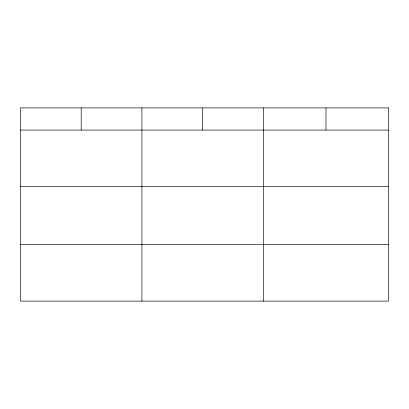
<?xml version="1.0" encoding="UTF-8"?>
<svg xmlns="http://www.w3.org/2000/svg" width="409" height="409" viewBox="0 0 409 409"><rect width="100%" height="100%" fill="white"/><g stroke="black" fill="none" stroke-linecap="round" stroke-linejoin="round"><path stroke-width="0.61" d="M20.45 130.077L388.55 130.077M20.45 186.519L388.55 186.519M20.45 244.669L388.55 244.669M325.973 107.894L325.973 130.077M263.396 107.894L263.396 301.106M202.659 107.894L202.659 130.077M141.923 107.894L141.923 301.106M81.187 107.894L81.187 130.077M388.55 107.894L20.45 107.894L20.45 301.106L388.55 301.106L388.55 107.894"/></g></svg>
